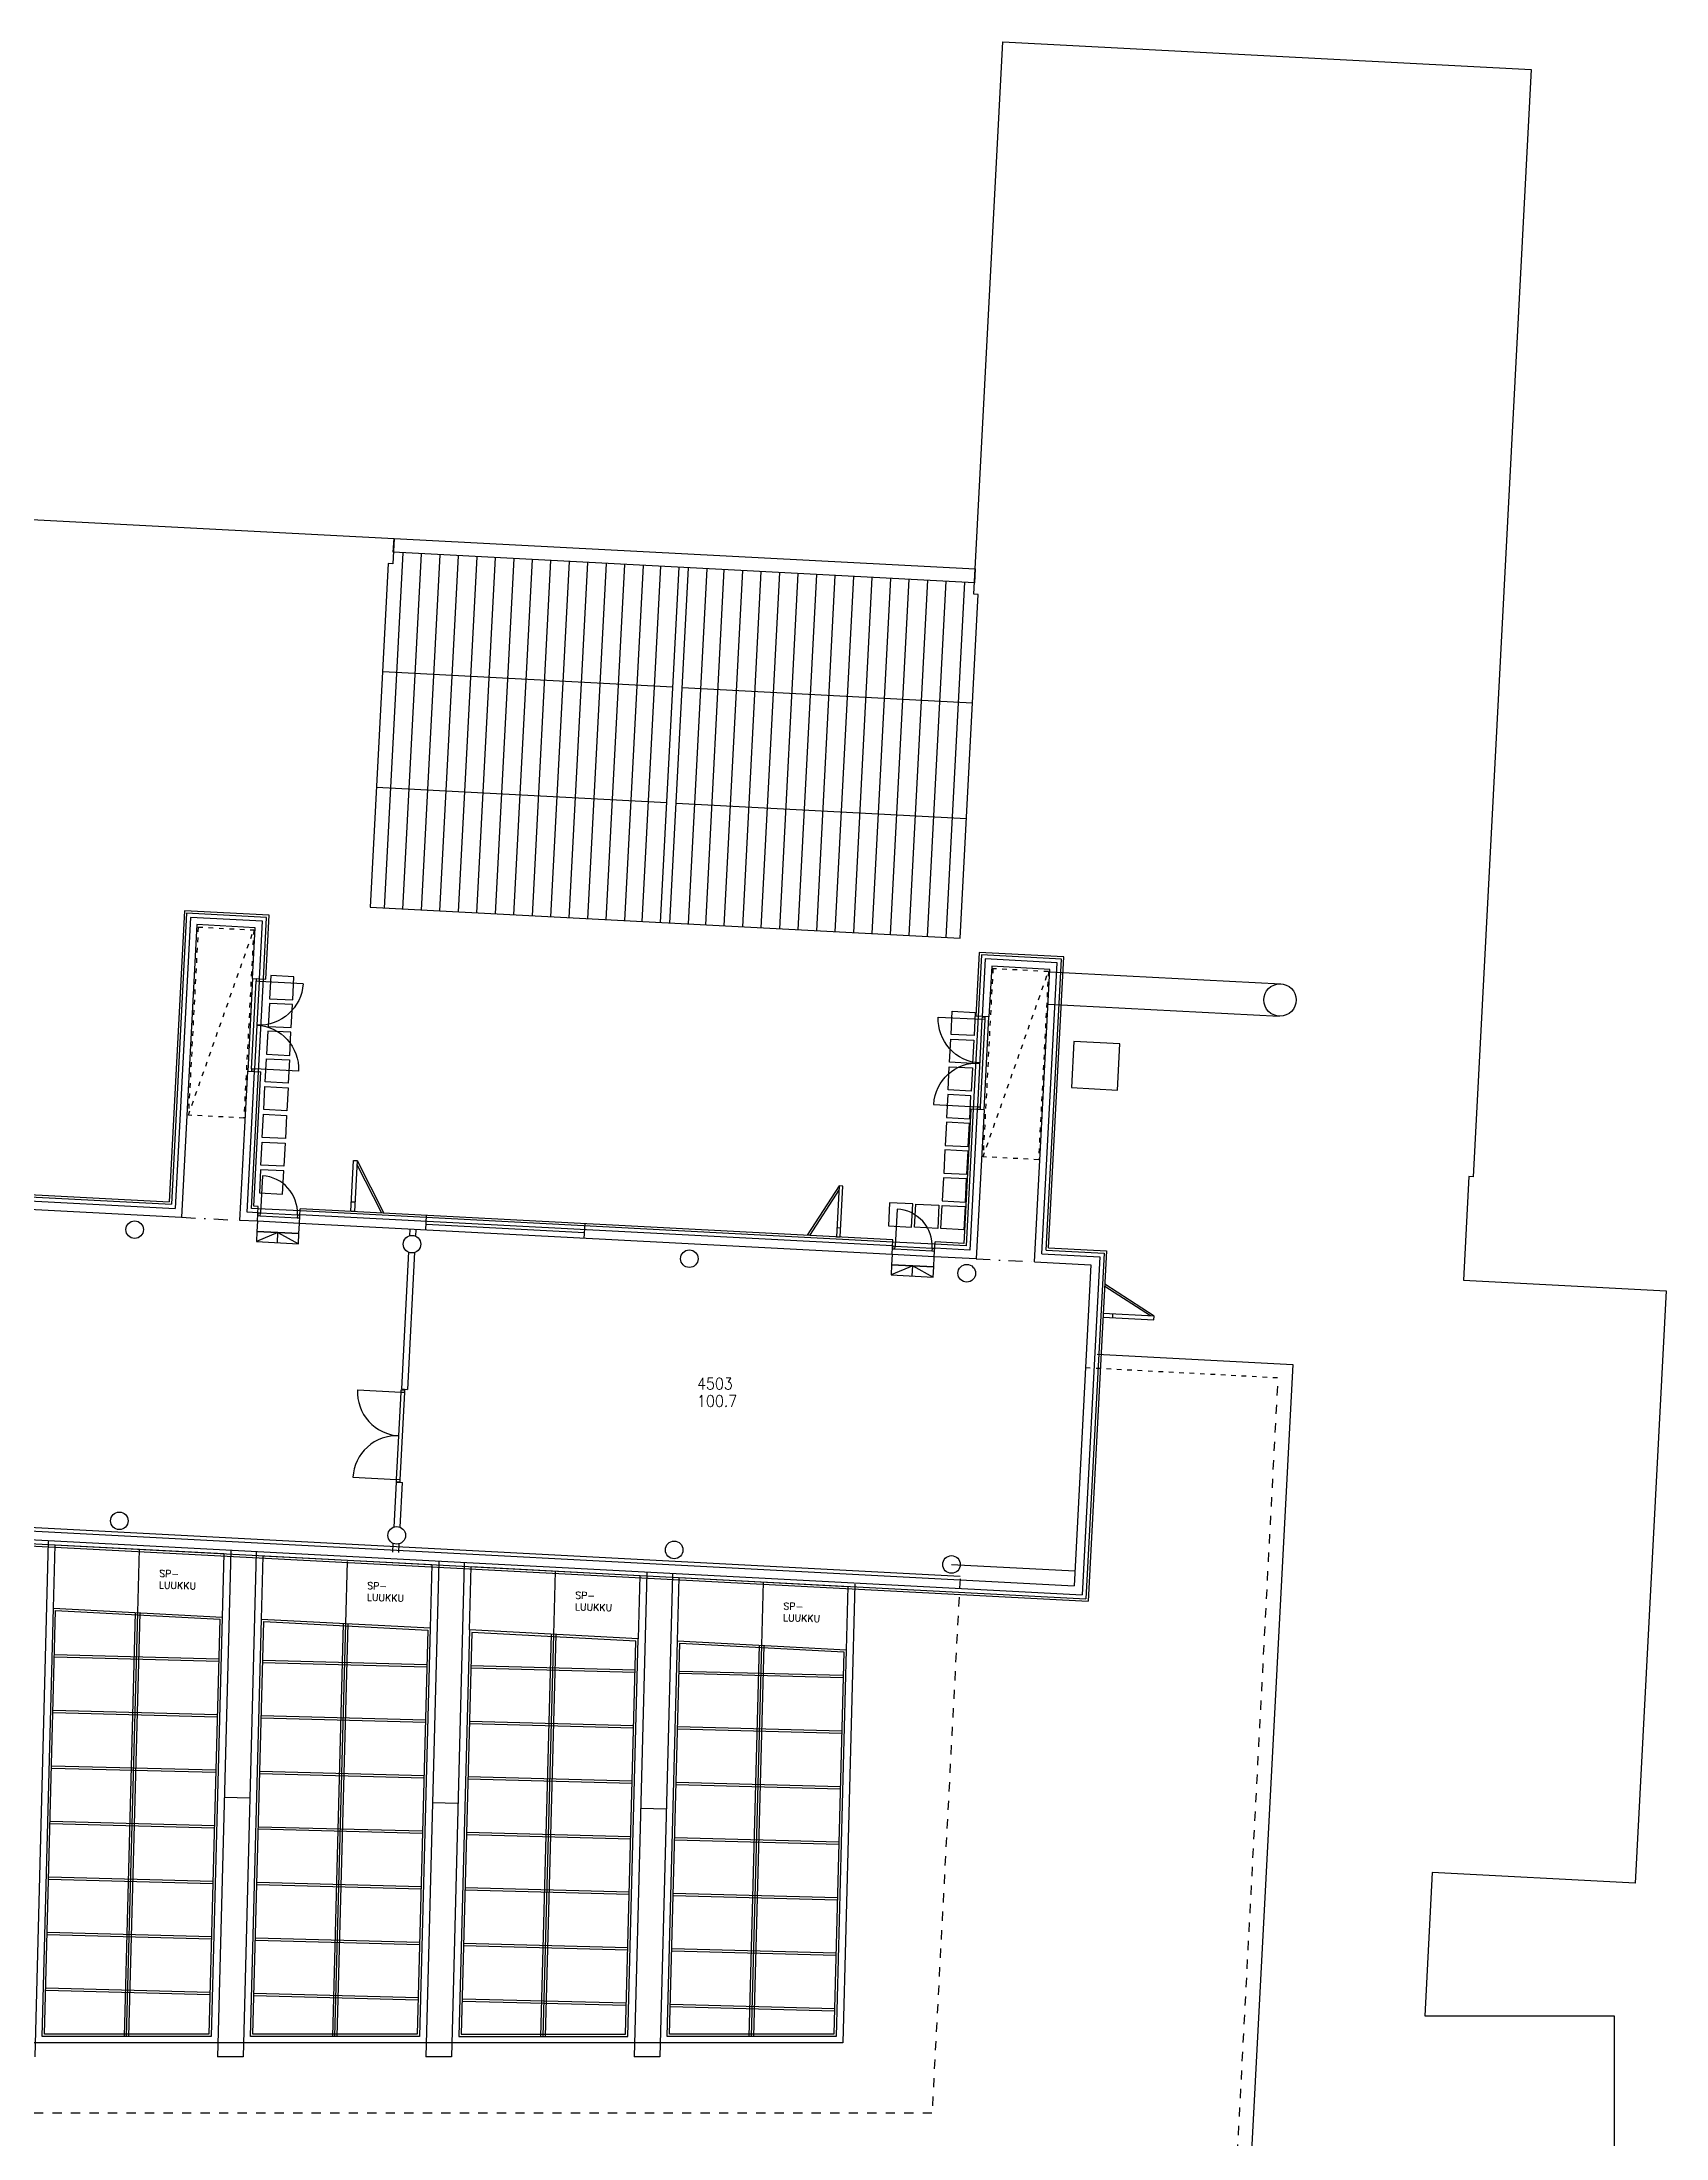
# Model space of a CAD drawing. Extents: x -405 to 153754, y -2585 to 66147.
# Drawn here: x 118671 to 153754, y 20863 to 66147 of the extents above; entities that cross this region are included whole.
import ezdxf

# ---------------------------------------------------------------- set-up
doc = ezdxf.new("R2010")
doc.units = 0
doc.header["$LTSCALE"] = 100
doc.header["$MEASUREMENT"] = 0
for name, pattern in [('KEL', [2.25, 1, -1.25]), ('KL', [4, 2, -2]), ('PKL', [7, 3, -2, 0, -2])]:
    doc.linetypes.add(name, pattern=pattern)
doc.layers.get('0').update_dxf_attribs({"linetype": 'CONTINUOUS'})
for name, color, linetype in [('ART1100T0', 7, 'CONTINUOUS'), ('ART1100T3', 7, 'CONTINUOUS'), ('ART1100TB', 7, 'CONTINUOUS'), ('ART2300T0', 7, 'CONTINUOUS'), ('fm_omat', 7, 'CONTINUOUS'), ('M00402', 7, 'CONTINUOUS'), ('M06001', 7, 'CONTINUOUS'), ('M06037', 8, 'CONTINUOUS'), ('M06051', 3, 'CONTINUOUS')]:
    doc.layers.add(name, color=color, linetype=linetype)
doc.styles.add('ROMANS', font='romans.shx')
doc.styles.get("Standard").update_dxf_attribs({"font": 'simplex.shx'})

# ---------------------------------------------------------------- blocks, each defined once
blk = doc.blocks.new('Apilari_01')
at = {"layer": 'M06001'}
blk.add_circle((0, 0), 0.5, dxfattribs=at)
blk = doc.blocks.new('TALOTIKKAAT')
for p, q in [((-38, 1100), (-673, 0)), ((-38, 1020), (-626, 0)), ((-38, 200), (38, 200))]:
    blk.add_line(p, q)
blk.add_lwpolyline([(-38, 0), (38, 0), (38, 1100), (-38, 1100)], close=True)
blk = doc.blocks.new('aioa_huone')
at = {"layer": 'ART1100T0', "width": 0.9}
blk.add_attdef('HNENUM', (56, 73), '', height=250, dxfattribs=at)
at = {"layer": 'ART1100T3', "width": 0.9}
blk.add_attdef('HNEALA', (56, -302), '', height=250, dxfattribs=at)

msp = doc.modelspace()

# ---------------------------------------------------------------- linework, layer by layer
at = {"layer": 'fm_omat'}
msp.add_line((138318, 33255), (140985, 33115), dxfattribs=at)
at = {"layer": 'M00402'}
for p, q in [((126069, 47435), (126471, 55110)), ((126468, 47414), (126870, 55089)), ((126868, 47393), (127270, 55068)), ((127267, 47372), (127669, 55047)), ((127666, 47351), (128069, 55026)), ((128066, 47330), (128468, 55005)), ((128465, 47310), (128868, 54984)), ((128865, 47289), (129267, 54963)), ((129264, 47268), (129666, 54942)), ((129664, 47247), (130066, 54921)), ((130063, 47226), (130465, 54900)), ((130463, 47205), (130865, 54879)), ((130862, 47184), (131264, 54858)), ((131262, 47163), (131664, 54837)), ((131636, 47143), (132038, 54818)), ((132035, 47122), (132438, 54797)), ((132235, 47112), (132637, 54786)), ((132635, 47091), (133037, 54765)), ((133009, 47071), (133411, 54746)), ((133409, 47050), (133811, 54725)), ((133808, 47030), (134210, 54704)), ((134207, 47009), (134610, 54683)), ((134607, 46988), (135009, 54662)), ((135006, 46967), (135409, 54641)), ((135406, 46946), (135808, 54620)), ((135805, 46925), (136207, 54599)), ((136205, 46904), (136607, 54578)), ((136604, 46883), (137006, 54557)), ((137004, 46862), (137406, 54537)), ((137403, 46841), (137805, 54516)), ((137803, 46820), (138205, 54495)), ((138202, 46799), (138604, 54474)), ((132302, 52208), (126031, 52537)), ((132502, 52197), (138773, 51869)), ((132171, 49711), (125900, 50040)), ((132371, 49701), (138642, 49372)), ((123220, 45917), (123115, 43910)), ((123350, 43898), (123455, 45905)), ((140441, 46061), (145432, 45799)), ((140405, 45362), (145396, 45100)), ((138894, 45096), (138789, 43088)), ((139023, 43076), (139128, 45083)), ((124249, 40891), (123340, 40939)), ((137960, 40173), (137051, 40220)), ((141465, 37796), (145689, 37575)), ((145689, 37575), (144697, 18630)), ((118807, 33753), (118515, 22620)), ((122751, 33547), (122465, 22620)), ((123300, 33518), (123015, 22620)), ((127245, 33311), (126965, 22620)), ((127794, 33282), (127515, 22620)), ((131738, 33076), (131465, 22620)), ((132288, 33047), (132015, 22620)), ((136232, 32828), (135973, 22920)), ((122611, 28227), (123161, 28213)), ((127108, 28109), (127658, 28095)), ((131605, 27992), (132155, 27977)), ((135973, 22920), (73523, 22920)), ((123015, 22620), (122465, 22620)), ((127515, 22620), (126965, 22620)), ((132015, 22620), (131465, 22620))]:
    msp.add_line(p, q, dxfattribs=at)
at = {"layer": 'M00402', "linetype": 'KEL'}
for p, q in [((122047, 47025), (121834, 42961)), ((121834, 42961), (123245, 46962)), ((122047, 47025), (123245, 46962)), ((123245, 46962), (123032, 42898)), ((139213, 46125), (139000, 42061)), ((139000, 42061), (140411, 46063)), ((140411, 46063), (139213, 46125)), ((140411, 46063), (140198, 41998)), ((123032, 42898), (121834, 42961)), ((140198, 41998), (139000, 42061)), ((141215, 37509), (145374, 37291))]:
    msp.add_line(p, q, dxfattribs=at)
at = {"layer": 'M00402', "linetype": 'PKL'}
for p, q in [((121688, 40755), (122946, 40689)), ((138854, 39856), (140113, 39790))]:
    msp.add_line(p, q, dxfattribs=at)
at = {"layer": 'M00402', "linetype": 'KL'}
for p, q in [((144412, 18930), (145374, 37291)), ((138502, 32945), (137897, 21400)), ((137897, 21400), (104315, 21400))]:
    msp.add_line(p, q, dxfattribs=at)
at = {"layer": 'M00402'}
msp.add_lwpolyline([(114862, 56018), (126277, 55420), (126248, 54871), (126153, 54876), (125764, 47451), (138507, 46783), (138896, 54208), (138801, 54213), (139426, 66147), (150841, 65548), (149587, 41631), (149492, 41636), (149375, 39395), (153754, 39166), (153083, 26367), (148704, 26597), (148542, 23505), (152635, 23505), (152635, 6095)], dxfattribs=at)
for points in [[(126277, 55420), (138830, 54762), (138814, 54463), (126261, 55121)], [(124113, 45950), (123614, 45977), (123588, 45477), (124087, 45451)], [(124082, 45351), (123583, 45377), (123556, 44878), (124056, 44852)], [(138334, 45205), (138833, 45179), (138807, 44680), (138308, 44706)], [(124050, 44752), (123551, 44778), (123525, 44279), (124024, 44253)], [(138302, 44606), (138802, 44580), (138775, 44080), (138276, 44107)], [(140907, 43557), (141906, 43504), (141958, 44503), (140960, 44555)], [(123993, 43654), (123494, 43680), (123520, 44179), (124019, 44153)], [(138271, 44007), (138770, 43981), (138744, 43481), (138245, 43507)], [(123961, 43054), (123462, 43081), (123488, 43580), (123988, 43554)], [(138213, 42908), (138713, 42882), (138739, 43381), (138240, 43408)], [(123930, 42455), (123431, 42481), (123457, 42981), (123956, 42955)], [(138182, 42309), (138681, 42283), (138707, 42782), (138208, 42808)], [(123899, 41856), (123399, 41882), (123426, 42381), (123925, 42355)], [(138151, 41710), (138650, 41684), (138676, 42183), (138177, 42209)], [(123893, 41756), (123394, 41782), (123368, 41283), (123867, 41257)], [(138119, 41111), (138618, 41085), (138645, 41584), (138145, 41610)], [(137481, 41044), (136981, 41070), (136955, 40571), (137455, 40545)], [(137548, 41041), (138047, 41014), (138021, 40515), (137521, 40541)], [(138114, 41011), (138613, 40985), (138587, 40485), (138088, 40512)]]:
    msp.add_lwpolyline(points, close=True, dxfattribs=at)
msp.add_circle((145414, 45450), 350, dxfattribs=at)
at = {"layer": 'M06001'}
for p, q in [((121750, 47376), (121420, 41090)), ((121797, 47324), (121467, 41037)), ((121877, 47234), (121548, 40948)), ((123577, 47280), (121750, 47376)), ((123525, 47233), (121797, 47324)), ((123435, 47153), (121877, 47234)), ((123370, 45909), (123435, 47153)), ((123455, 45905), (123525, 47233)), ((123505, 45902), (123577, 47280)), ((122019, 47077), (121688, 40755)), ((123278, 47011), (122019, 47077)), ((123220, 45917), (123278, 47011)), ((138916, 46476), (138844, 45098)), ((138963, 46424), (138894, 45096)), ((140744, 46381), (138916, 46476)), ((140691, 46333), (138963, 46424)), ((139044, 46335), (138979, 45091)), ((140602, 46253), (139044, 46335)), ((140272, 39966), (140602, 46253)), ((140362, 40047), (140691, 46333)), ((140414, 40094), (140744, 46381)), ((123220, 45917), (123505, 45902)), ((139186, 46177), (139128, 45083)), ((140444, 46111), (139186, 46177)), ((140113, 39790), (140444, 46111)), ((139128, 45083), (138844, 45098)), ((122946, 40689), (123115, 43910)), ((123106, 40866), (123265, 43902)), ((123115, 43910), (123400, 43895)), ((123195, 40947), (123350, 43898)), ((123248, 40994), (123400, 43895)), ((138739, 43091), (138587, 40190)), ((138789, 43088), (138634, 40137)), ((138873, 43084), (138714, 40048)), ((139023, 43076), (138739, 43091)), ((139023, 43076), (138854, 39856)), ((100881, 42116), (121467, 41037)), ((100883, 42166), (121420, 41090)), ((100867, 41846), (121688, 40755)), ((100876, 42031), (121548, 40948)), ((123335, 40854), (123106, 40866)), ((123340, 40939), (123195, 40947)), ((123343, 40989), (123248, 40994)), ((123326, 40669), (123343, 40989)), ((124235, 40622), (124251, 40941)), ((137047, 40136), (124244, 40806)), ((137051, 40220), (124249, 40891)), ((137054, 40270), (124251, 40941)), ((126961, 40479), (126978, 40798)), ((123326, 40669), (122946, 40689)), ((137037, 39951), (124235, 40622)), ((126616, 40487), (126609, 40366)), ((126746, 40480), (126739, 40359)), ((130392, 40417), (126967, 40596)), ((130386, 40299), (130403, 40619)), ((126591, 40009), (126435, 37046)), ((126721, 40002), (126565, 37035)), ((137037, 39951), (137054, 40270)), ((137946, 39903), (137962, 40223)), ((138854, 39856), (137946, 39903)), ((138714, 40048), (137955, 40088)), ((138634, 40137), (137960, 40173)), ((138587, 40190), (137962, 40223)), ((140272, 39966), (141526, 39901)), ((140362, 40047), (141615, 39981)), ((140414, 40094), (141667, 40029)), ((141526, 39901), (141143, 32601)), ((141615, 39981), (141223, 32512)), ((141667, 40029), (141271, 32459)), ((140113, 39790), (141331, 39726)), ((141331, 39726), (140968, 32795)), ((65681, 36741), (140968, 32795)), ((126435, 37046), (126565, 37035)), ((65664, 36421), (141271, 32459)), ((65667, 36471), (141223, 32512)), ((65672, 36556), (141143, 32601)), ((126279, 34064), (126330, 35030)), ((126330, 35030), (126460, 35028)), ((126409, 34058), (126460, 35028)), ((120741, 32215), (120777, 33583)), ((126252, 33520), (126260, 33708)), ((126382, 33513), (126390, 33701)), ((125235, 31979), (125270, 33318)), ((129729, 31744), (129763, 33112)), ((134222, 31508), (134258, 32877)), ((120451, 23059), (120691, 32217)), ((120501, 23058), (120741, 32215)), ((120551, 23057), (120791, 32212)), ((124951, 23059), (125185, 31982)), ((125001, 23058), (125235, 31979)), ((125051, 23057), (125285, 31977)), ((129451, 23059), (129679, 31746)), ((129501, 23058), (129729, 31744)), ((129551, 23057), (129779, 31741)), ((118941, 31257), (122489, 31164)), ((118943, 31307), (122490, 31214)), ((133951, 23059), (134173, 31511)), ((134001, 23058), (134222, 31508)), ((134051, 23057), (134272, 31506)), ((123438, 31139), (126985, 31046)), ((123439, 31189), (126986, 31096)), ((127935, 31021), (131482, 30928)), ((127936, 31071), (131483, 30978)), ((132432, 30903), (135979, 30810)), ((132433, 30953), (135980, 30860)), ((118910, 30057), (122457, 29964)), ((118911, 30107), (122458, 30014)), ((123406, 29939), (126954, 29846)), ((123408, 29989), (126955, 29896)), ((127903, 29822), (131451, 29729)), ((127905, 29872), (131452, 29779)), ((132400, 29704), (135948, 29611)), ((132402, 29754), (135949, 29661)), ((118878, 28857), (122426, 28765)), ((118880, 28907), (122427, 28815)), ((123375, 28740), (126922, 28647)), ((123376, 28790), (126924, 28697)), ((127872, 28622), (131419, 28529)), ((127873, 28672), (131421, 28579)), ((132370, 28554), (135918, 28461)), ((132369, 28504), (135916, 28411)), ((118847, 27658), (122394, 27565)), ((118848, 27708), (122396, 27615)), ((123344, 27540), (126891, 27447)), ((123345, 27590), (126892, 27497)), ((127841, 27422), (131388, 27329)), ((127842, 27472), (131389, 27379)), ((132338, 27305), (135885, 27212)), ((132339, 27355), (135886, 27262)), ((118816, 26458), (122363, 26365)), ((118817, 26508), (122364, 26415)), ((123312, 26341), (126860, 26248)), ((123314, 26391), (126861, 26298)), ((127810, 26273), (131358, 26180)), ((127809, 26223), (131356, 26130)), ((132306, 26105), (135853, 26012)), ((132307, 26155), (135855, 26062)), ((118784, 25259), (122331, 25166)), ((118786, 25309), (122333, 25216)), ((123281, 25141), (126828, 25048)), ((123282, 25191), (126829, 25098)), ((127778, 25023), (131325, 24930)), ((127779, 25073), (131326, 24980)), ((132276, 24955), (135823, 24863)), ((132275, 24905), (135822, 24813)), ((118753, 24059), (122300, 23966)), ((118754, 24109), (122301, 24016)), ((123249, 23941), (126797, 23848)), ((123251, 23991), (126798, 23898)), ((127746, 23824), (131294, 23731)), ((127748, 23874), (131295, 23781)), ((132243, 23706), (135791, 23613)), ((132245, 23756), (135792, 23663))]:
    msp.add_line(p, q, dxfattribs=at)
for points in [[(118919, 32310), (118955, 33679), (122599, 33488), (122563, 32119)], [(123412, 32075), (123448, 33443), (127093, 33252), (127057, 31884)], [(127906, 31839), (127940, 33208), (131585, 33017), (131551, 31648)], [(132400, 31604), (132436, 32972), (136081, 32781), (136045, 31413)]]:
    msp.add_lwpolyline(points, dxfattribs=at)
for points in [[(118919, 32310), (122563, 32119), (122326, 23058), (118677, 23058)], [(118919, 32310), (122563, 32119), (122326, 23058), (118677, 23058)], [(118967, 32258), (122512, 32072), (122277, 23108), (118728, 23108)], [(127057, 31884), (126826, 23058), (123176, 23058), (123412, 32075)], [(127057, 31884), (126826, 23058), (123176, 23058), (123412, 32075)], [(127006, 31836), (126777, 23108), (123228, 23108), (123461, 32022)], [(127676, 23058), (131326, 23058), (131551, 31648), (127906, 31839)], [(127676, 23058), (131326, 23058), (131551, 31648), (127906, 31839)], [(127728, 23108), (131277, 23108), (131500, 31601), (127955, 31787)], [(132400, 31604), (136045, 31413), (135826, 23058), (132176, 23058)], [(132400, 31604), (136045, 31413), (135826, 23058), (132176, 23058)], [(132449, 31551), (135994, 31365), (135777, 23108), (132228, 23108)]]:
    msp.add_lwpolyline(points, close=True, dxfattribs=at)
at = {"layer": 'M06037'}
for p, q in [((123769, 40426), (123303, 40230)), ((123757, 40206), (123769, 40426)), ((123769, 40426), (124212, 40182)), ((137480, 39707), (137014, 39511)), ((137468, 39488), (137480, 39707)), ((137480, 39707), (137923, 39464)), ((71339, 36525), (138505, 33004))]:
    msp.add_line(p, q, dxfattribs=at)
for points in [[(123303, 40230), (124212, 40182), (124223, 40402), (123314, 40450)], [(123314, 40450), (124223, 40402), (124235, 40622), (123326, 40669)], [(137025, 39731), (137934, 39683), (137946, 39903), (137037, 39951)], [(137014, 39511), (137923, 39464), (137934, 39683), (137025, 39731)]]:
    msp.add_lwpolyline(points, close=True, dxfattribs=at)
at = {"layer": 'M06051'}
for p, q in [((123198, 43965), (123297, 45853)), ((123268, 43962), (123367, 45850)), ((123300, 45903), (123297, 45853)), ((123367, 45850), (123297, 45853)), ((123370, 45899), (123300, 45903)), ((123367, 45850), (123370, 45899)), ((124311, 45800), (123367, 45850)), ((138032, 45081), (138976, 45032)), ((138976, 45032), (138877, 43144)), ((138947, 43140), (139045, 45028)), ((138978, 45081), (138976, 45032)), ((139045, 45028), (138976, 45032)), ((139048, 45078), (138978, 45081)), ((139045, 45028), (139048, 45078)), ((123198, 43965), (123196, 43916)), ((123198, 43965), (123268, 43962)), ((123265, 43912), (123268, 43962)), ((124212, 43912), (123268, 43962)), ((123196, 43916), (123265, 43912)), ((137933, 43193), (138877, 43144)), ((138877, 43144), (138874, 43094)), ((138874, 43094), (138944, 43090)), ((138877, 43144), (138947, 43140)), ((138944, 43090), (138947, 43140)), ((123432, 41651), (123390, 40851)), ((123342, 40784), (123345, 40854)), ((123386, 40781), (123342, 40784)), ((123345, 40854), (123390, 40851)), ((123386, 40781), (123390, 40851)), ((124186, 40739), (123386, 40781)), ((123390, 40851), (124190, 40809)), ((124190, 40809), (124186, 40739)), ((124190, 40809), (124234, 40807)), ((124234, 40807), (124231, 40737)), ((137143, 40933), (137101, 40133)), ((124231, 40737), (124186, 40739)), ((137053, 40065), (137057, 40135)), ((137097, 40063), (137053, 40065)), ((137057, 40135), (137101, 40133)), ((137097, 40063), (137101, 40133)), ((137897, 40021), (137097, 40063)), ((137101, 40133), (137901, 40091)), ((137901, 40091), (137897, 40021)), ((137942, 40019), (137897, 40021)), ((137901, 40091), (137945, 40088)), ((137945, 40088), (137942, 40019)), ((125488, 37027), (126432, 36978)), ((126333, 35090), (126432, 36978)), ((126502, 36974), (126403, 35086)), ((126432, 36978), (126434, 37027)), ((126432, 36978), (126502, 36974)), ((126434, 37027), (126504, 37024)), ((126504, 37024), (126502, 36974)), ((125389, 35139), (126333, 35090)), ((126330, 35040), (126333, 35090)), ((126400, 35036), (126330, 35040)), ((126403, 35086), (126333, 35090)), ((126403, 35086), (126400, 35036))]:
    msp.add_line(p, q, dxfattribs=at)
at = {"layer": 'M06051', "extrusion": (0, 0, -1)}
for centre, major_axis, start_param, end_param in [((123367, 45850), (668, 668), 0.837758, 2.408554), ((123268, 43962), (-668, 668), 0.837758, 2.408554), ((138976, 45032), (668, 668), 2.408554, 3.979351), ((138877, 43144), (668, 668), 3.979351, 5.550147)]:
    msp.add_ellipse(centre, major_axis=major_axis, ratio=1, start_param=start_param, end_param=end_param, dxfattribs=at)
at = {"layer": 'M06051'}
for centre, major_axis, start_param, end_param in [((123390, 40851), (-566, 566), 3.874631, 5.445427), ((137101, 40133), (566, 566), 5.445427, 7.016224), ((126432, 36978), (-668, 668), 0.733038, 2.303835), ((126333, 35090), (668, 668), 0.733038, 2.303835)]:
    msp.add_ellipse(centre, major_axis=major_axis, ratio=1, start_param=start_param, end_param=end_param, dxfattribs=at)

# ---------------------------------------------------------------- block references
at = {"layer": 'ART1100TB', "linetype": 'KEL'}
msp.add_blockref('aioa_huone', (132766, 36963), dxfattribs=at).add_auto_attribs({'HNENUM': '4503', 'HNEALA': '100.7'})
at = {"layer": 'M06001', "xscale": 380, "yscale": 380, "zscale": 380}
for p in [(120673, 40488), (126664, 40174), (132656, 39860), (138648, 39546), (120343, 34197), (126335, 33883), (132327, 33569), (138318, 33255)]:
    msp.add_blockref('Apilari_01', p, dxfattribs=at)
at = {"layer": 'M06037', "xscale": -1, "rotation": 357.0000000001217}
msp.add_blockref('TALOTIKKAAT', (125382, 40882), dxfattribs=at)
at = {"layer": 'M06037'}
for p, rotation in [((135874, 40332), 357.0000000000023), ((141595, 38638), 266.9999999999943)]:
    msp.add_blockref('TALOTIKKAAT', p, dxfattribs=dict(at, rotation=rotation))

# ---------------------------------------------------------------- texts
at = {"layer": 'ART2300T0', "char_height": 150, "width": 4261.4, "attachment_point": 1, "rotation": 358.5, "style": 'ROMANS'}
for insert in [(121206, 33136), (125699, 32871), (130193, 32665), (134687, 32430)]:
    msp.add_mtext('SP-\\PLUUKKU', dxfattribs=dict(at, insert=insert))

doc.saveas('drawing.dxf')
